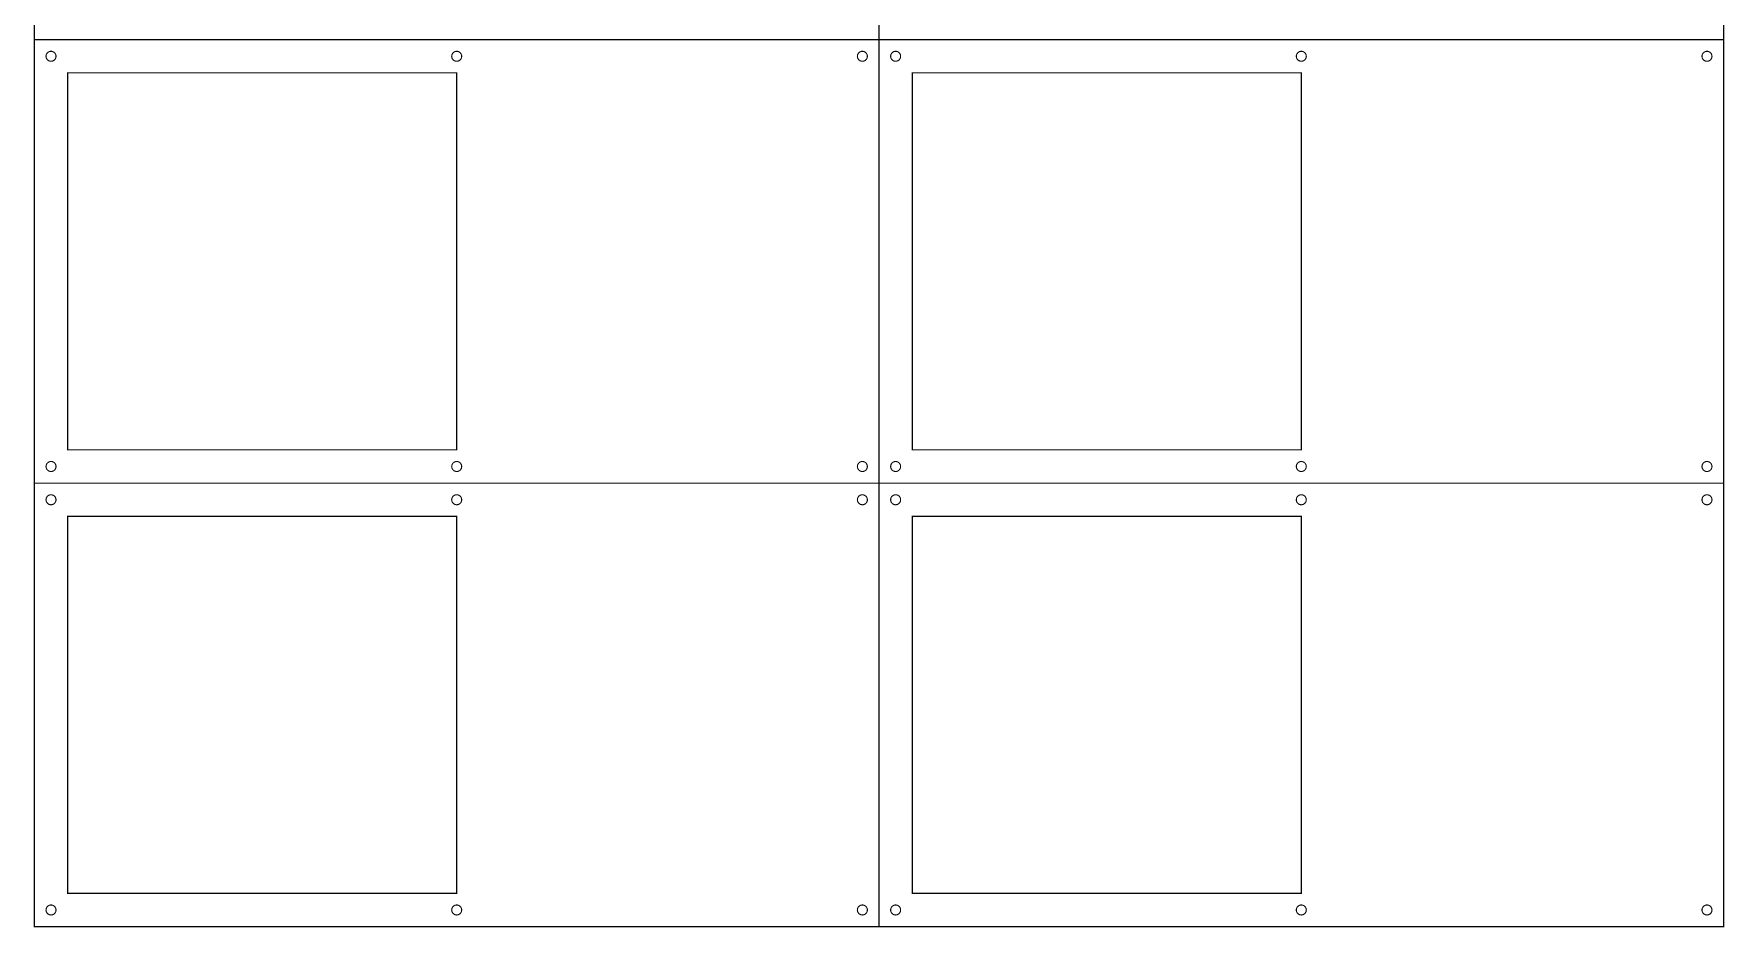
# Model space of a CAD drawing. Extents: x 0 to 508, y 0 to 534.
# Drawn here: x 0 to 508, y 0 to 269 of the extents above; entities that cross this region are included whole.
import ezdxf

# ---------------------------------------------------------------- set-up
doc = ezdxf.new("R2010")
doc.units = 0
doc.layers.get('0').update_dxf_attribs({"linetype": 'CONTINUOUS'})

msp = doc.modelspace()

# ---------------------------------------------------------------- linework, layer by layer
at = {"color": 0, "const_width": 0.35278}
for points in [[(508.178, 400.237), (508.178, 533.588), (254.176, 533.588), (254.176, 0.18669)], [(0.17638, 400.237), (0.17638, 266.888), (508.178, 266.888), (508.178, 400.237), (254.176, 400.237)], [(0.17638, 266.888), (0.17638, 133.537), (508.178, 133.537)], [(0.17638, 133.537), (0.17638, 0.18669), (508.178, 0.18669), (508.178, 266.888)]]:
    msp.add_lwpolyline(points, dxfattribs=at)
at = {"color": 0}
for points, const_width in [([(6.67638, 261.888), (6.67638, 261.849), (6.66862, 261.733), (6.64589, 261.585), (6.60894, 261.442), (6.55849, 261.303), (6.49533, 261.172), (6.42019, 261.049), (6.33382, 260.933), (6.23703, 260.826), (6.13049, 260.729), (6.01503, 260.643), (5.89133, 260.568), (5.76025, 260.506), (5.6224, 260.454), (5.47868, 260.418), (5.32969, 260.394), (5.21468, 260.388), (5.17638, 260.388), (5.13803, 260.388), (5.023, 260.394), (4.87408, 260.418), (4.73031, 260.454), (4.5925, 260.506), (4.46137, 260.568), (4.33768, 260.643), (4.22222, 260.729), (4.11572, 260.826), (4.01888, 260.933), (3.93251, 261.049), (3.85742, 261.172), (3.79422, 261.303), (3.74382, 261.442), (3.70682, 261.585), (3.68408, 261.733), (3.67638, 261.849), (3.67638, 261.888), (3.67638, 261.925), (3.68408, 262.04), (3.70682, 262.189), (3.74382, 262.333), (3.79422, 262.471), (3.85742, 262.603), (3.93251, 262.726), (4.01888, 262.842), (4.11572, 262.947), (4.22222, 263.044), (4.33768, 263.131), (4.46137, 263.206), (4.5925, 263.269), (4.73031, 263.319), (4.87408, 263.357), (5.023, 263.379), (5.13803, 263.388), (5.17638, 263.388), (5.21468, 263.388), (5.32969, 263.379), (5.47868, 263.357), (5.6224, 263.319), (5.76025, 263.269), (5.89133, 263.206), (6.01503, 263.131), (6.13049, 263.044), (6.23703, 262.947), (6.33382, 262.842), (6.42019, 262.726), (6.49533, 262.603), (6.55849, 262.471), (6.60894, 262.333), (6.64589, 262.189), (6.66862, 262.04), (6.67638, 261.925), (6.67638, 261.888)], 0.33333), ([(128.677, 261.888), (128.677, 261.849), (128.669, 261.733), (128.646, 261.585), (128.609, 261.442), (128.559, 261.303), (128.496, 261.172), (128.42, 261.049), (128.334, 260.933), (128.237, 260.826), (128.131, 260.729), (128.015, 260.643), (127.892, 260.568), (127.76, 260.506), (127.623, 260.454), (127.479, 260.418), (127.33, 260.394), (127.215, 260.388), (127.177, 260.388), (127.138, 260.388), (127.023, 260.394), (126.874, 260.418), (126.731, 260.454), (126.593, 260.506), (126.462, 260.568), (126.338, 260.643), (126.222, 260.729), (126.116, 260.826), (126.019, 260.933), (125.933, 261.049), (125.858, 261.172), (125.794, 261.303), (125.744, 261.442), (125.707, 261.585), (125.684, 261.733), (125.677, 261.849), (125.677, 261.888), (125.677, 261.925), (125.684, 262.04), (125.707, 262.189), (125.744, 262.333), (125.794, 262.471), (125.858, 262.603), (125.933, 262.726), (126.019, 262.842), (126.116, 262.947), (126.222, 263.044), (126.338, 263.131), (126.462, 263.206), (126.593, 263.269), (126.731, 263.319), (126.874, 263.357), (127.023, 263.379), (127.138, 263.388), (127.177, 263.388), (127.215, 263.388), (127.33, 263.379), (127.479, 263.357), (127.623, 263.319), (127.76, 263.269), (127.892, 263.206), (128.015, 263.131), (128.131, 263.044), (128.237, 262.947), (128.334, 262.842), (128.42, 262.726), (128.496, 262.603), (128.559, 262.471), (128.609, 262.333), (128.646, 262.189), (128.669, 262.04), (128.677, 261.925), (128.677, 261.888)], 0.33333), ([(250.676, 261.888), (250.676, 261.849), (250.669, 261.733), (250.646, 261.585), (250.61, 261.442), (250.558, 261.303), (250.496, 261.172), (250.421, 261.049), (250.335, 260.933), (250.237, 260.826), (250.131, 260.729), (250.015, 260.643), (249.892, 260.568), (249.761, 260.506), (249.622, 260.454), (249.479, 260.418), (249.331, 260.394), (249.215, 260.388), (249.176, 260.388), (249.139, 260.388), (249.024, 260.394), (248.875, 260.418), (248.731, 260.454), (248.593, 260.506), (248.461, 260.568), (248.338, 260.643), (248.222, 260.729), (248.117, 260.826), (248.019, 260.933), (247.933, 261.049), (247.858, 261.172), (247.794, 261.303), (247.744, 261.442), (247.707, 261.585), (247.685, 261.733), (247.676, 261.849), (247.676, 261.888), (247.676, 261.925), (247.685, 262.04), (247.707, 262.189), (247.744, 262.333), (247.794, 262.471), (247.858, 262.603), (247.933, 262.726), (248.019, 262.842), (248.117, 262.947), (248.222, 263.044), (248.338, 263.131), (248.461, 263.206), (248.593, 263.269), (248.731, 263.319), (248.875, 263.357), (249.024, 263.379), (249.139, 263.388), (249.176, 263.388), (249.215, 263.388), (249.331, 263.379), (249.479, 263.357), (249.622, 263.319), (249.761, 263.269), (249.892, 263.206), (250.015, 263.131), (250.131, 263.044), (250.237, 262.947), (250.335, 262.842), (250.421, 262.726), (250.496, 262.603), (250.558, 262.471), (250.61, 262.333), (250.646, 262.189), (250.669, 262.04), (250.676, 261.925), (250.676, 261.888)], 0.33333), ([(260.676, 261.888), (260.676, 261.849), (260.669, 261.733), (260.646, 261.585), (260.61, 261.442), (260.558, 261.303), (260.496, 261.172), (260.421, 261.049), (260.335, 260.933), (260.237, 260.826), (260.131, 260.729), (260.015, 260.643), (259.892, 260.568), (259.761, 260.506), (259.622, 260.454), (259.479, 260.418), (259.331, 260.394), (259.215, 260.388), (259.176, 260.388), (259.139, 260.388), (259.024, 260.394), (258.875, 260.418), (258.731, 260.454), (258.593, 260.506), (258.463, 260.568), (258.338, 260.643), (258.222, 260.729), (258.117, 260.826), (258.019, 260.933), (257.933, 261.049), (257.858, 261.172), (257.794, 261.303), (257.744, 261.442), (257.707, 261.585), (257.685, 261.733), (257.676, 261.849), (257.676, 261.888), (257.676, 261.925), (257.685, 262.04), (257.707, 262.189), (257.744, 262.333), (257.794, 262.471), (257.858, 262.603), (257.933, 262.726), (258.019, 262.842), (258.117, 262.947), (258.222, 263.044), (258.338, 263.131), (258.463, 263.206), (258.593, 263.269), (258.731, 263.319), (258.875, 263.357), (259.024, 263.379), (259.139, 263.388), (259.176, 263.388), (259.215, 263.388), (259.331, 263.379), (259.479, 263.357), (259.622, 263.319), (259.761, 263.269), (259.892, 263.206), (260.015, 263.131), (260.131, 263.044), (260.237, 262.947), (260.335, 262.842), (260.421, 262.726), (260.496, 262.603), (260.558, 262.471), (260.61, 262.333), (260.646, 262.189), (260.669, 262.04), (260.676, 261.925), (260.676, 261.888)], 0.33333), ([(382.676, 261.888), (382.676, 261.849), (382.669, 261.733), (382.646, 261.585), (382.61, 261.442), (382.56, 261.303), (382.496, 261.172), (382.421, 261.049), (382.335, 260.933), (382.237, 260.826), (382.131, 260.729), (382.015, 260.643), (381.892, 260.568), (381.761, 260.506), (381.624, 260.454), (381.479, 260.418), (381.331, 260.394), (381.215, 260.388), (381.176, 260.388), (381.139, 260.388), (381.024, 260.394), (380.875, 260.418), (380.731, 260.454), (380.593, 260.506), (380.463, 260.568), (380.339, 260.643), (380.222, 260.729), (380.117, 260.826), (380.019, 260.933), (379.933, 261.049), (379.858, 261.172), (379.794, 261.303), (379.744, 261.442), (379.707, 261.585), (379.685, 261.733), (379.676, 261.849), (379.676, 261.888), (379.676, 261.925), (379.685, 262.04), (379.707, 262.189), (379.744, 262.333), (379.794, 262.471), (379.858, 262.603), (379.933, 262.726), (380.019, 262.842), (380.117, 262.947), (380.222, 263.044), (380.339, 263.131), (380.463, 263.206), (380.593, 263.269), (380.731, 263.319), (380.875, 263.357), (381.024, 263.379), (381.139, 263.388), (381.176, 263.388), (381.215, 263.388), (381.331, 263.379), (381.479, 263.357), (381.624, 263.319), (381.761, 263.269), (381.892, 263.206), (382.015, 263.131), (382.131, 263.044), (382.237, 262.947), (382.335, 262.842), (382.421, 262.726), (382.496, 262.603), (382.56, 262.471), (382.61, 262.333), (382.646, 262.189), (382.669, 262.04), (382.676, 261.925), (382.676, 261.888)], 0.33333), ([(504.678, 261.888), (504.678, 261.849), (504.669, 261.733), (504.647, 261.585), (504.61, 261.442), (504.56, 261.303), (504.496, 261.172), (504.421, 261.049), (504.335, 260.933), (504.238, 260.826), (504.132, 260.729), (504.015, 260.643), (503.892, 260.568), (503.761, 260.506), (503.624, 260.454), (503.479, 260.418), (503.331, 260.394), (503.215, 260.388), (503.178, 260.388), (503.139, 260.388), (503.024, 260.394), (502.875, 260.418), (502.731, 260.454), (502.593, 260.506), (502.463, 260.568), (502.339, 260.643), (502.224, 260.729), (502.117, 260.826), (502.019, 260.933), (501.933, 261.049), (501.858, 261.172), (501.794, 261.303), (501.744, 261.442), (501.707, 261.585), (501.685, 261.733), (501.678, 261.849), (501.678, 261.888), (501.678, 261.925), (501.685, 262.04), (501.707, 262.189), (501.744, 262.333), (501.794, 262.471), (501.858, 262.603), (501.933, 262.726), (502.019, 262.842), (502.117, 262.947), (502.224, 263.044), (502.339, 263.131), (502.463, 263.206), (502.593, 263.269), (502.731, 263.319), (502.875, 263.357), (503.024, 263.379), (503.139, 263.388), (503.178, 263.388), (503.215, 263.388), (503.331, 263.379), (503.479, 263.357), (503.624, 263.319), (503.761, 263.269), (503.892, 263.206), (504.015, 263.131), (504.132, 263.044), (504.238, 262.947), (504.335, 262.842), (504.421, 262.726), (504.496, 262.603), (504.56, 262.471), (504.61, 262.333), (504.647, 262.189), (504.669, 262.04), (504.678, 261.925), (504.678, 261.888)], 0.33333), ([(10.1764, 256.888), (127.177, 256.888), (127.177, 143.538), (10.1764, 143.538), (10.1764, 256.888)], 0.35278), ([(264.176, 256.888), (381.176, 256.888), (381.176, 143.538), (264.176, 143.538), (264.176, 256.888)], 0.35278), ([(6.67638, 138.537), (6.67638, 138.499), (6.66862, 138.384), (6.64589, 138.235), (6.60894, 138.091), (6.55849, 137.953), (6.49533, 137.822), (6.42019, 137.698), (6.33382, 137.583), (6.23703, 137.476), (6.13049, 137.379), (6.01503, 137.293), (5.89133, 137.218), (5.76025, 137.155), (5.6224, 137.104), (5.47868, 137.067), (5.32969, 137.045), (5.21468, 137.037), (5.17638, 137.037), (5.13803, 137.037), (5.023, 137.045), (4.87408, 137.067), (4.73031, 137.104), (4.5925, 137.155), (4.46137, 137.218), (4.33768, 137.293), (4.22222, 137.379), (4.11572, 137.476), (4.01888, 137.583), (3.93251, 137.698), (3.85742, 137.822), (3.79422, 137.953), (3.74382, 138.091), (3.70682, 138.235), (3.68408, 138.384), (3.67638, 138.499), (3.67638, 138.537), (3.67638, 138.575), (3.68408, 138.69), (3.70682, 138.839), (3.74382, 138.983), (3.79422, 139.121), (3.85742, 139.251), (3.93251, 139.375), (4.01888, 139.492), (4.11572, 139.597), (4.22222, 139.694), (4.33768, 139.781), (4.46137, 139.856), (4.5925, 139.919), (4.73031, 139.969), (4.87408, 140.007), (5.023, 140.029), (5.13803, 140.038), (5.17638, 140.038), (5.21468, 140.038), (5.32969, 140.029), (5.47868, 140.007), (5.6224, 139.969), (5.76025, 139.919), (5.89133, 139.856), (6.01503, 139.781), (6.13049, 139.694), (6.23703, 139.597), (6.33382, 139.492), (6.42019, 139.375), (6.49533, 139.251), (6.55849, 139.121), (6.60894, 138.983), (6.64589, 138.839), (6.66862, 138.69), (6.67638, 138.575), (6.67638, 138.537)], 0.33333), ([(128.677, 138.537), (128.677, 138.499), (128.669, 138.384), (128.646, 138.235), (128.609, 138.091), (128.559, 137.953), (128.496, 137.822), (128.42, 137.698), (128.334, 137.583), (128.237, 137.476), (128.131, 137.379), (128.015, 137.293), (127.892, 137.218), (127.76, 137.155), (127.623, 137.104), (127.479, 137.067), (127.33, 137.045), (127.215, 137.037), (127.177, 137.037), (127.138, 137.037), (127.023, 137.045), (126.874, 137.067), (126.731, 137.104), (126.593, 137.155), (126.462, 137.218), (126.338, 137.293), (126.222, 137.379), (126.116, 137.476), (126.019, 137.583), (125.933, 137.698), (125.858, 137.822), (125.794, 137.953), (125.744, 138.091), (125.707, 138.235), (125.684, 138.384), (125.677, 138.499), (125.677, 138.537), (125.677, 138.575), (125.684, 138.69), (125.707, 138.839), (125.744, 138.983), (125.794, 139.121), (125.858, 139.251), (125.933, 139.375), (126.019, 139.492), (126.116, 139.597), (126.222, 139.694), (126.338, 139.781), (126.462, 139.856), (126.593, 139.919), (126.731, 139.969), (126.874, 140.007), (127.023, 140.029), (127.138, 140.038), (127.177, 140.038), (127.215, 140.038), (127.33, 140.029), (127.479, 140.007), (127.623, 139.969), (127.76, 139.919), (127.892, 139.856), (128.015, 139.781), (128.131, 139.694), (128.237, 139.597), (128.334, 139.492), (128.42, 139.375), (128.496, 139.251), (128.559, 139.121), (128.609, 138.983), (128.646, 138.839), (128.669, 138.69), (128.677, 138.575), (128.677, 138.537)], 0.33333), ([(250.676, 138.537), (250.676, 138.499), (250.669, 138.384), (250.646, 138.235), (250.61, 138.091), (250.558, 137.953), (250.496, 137.822), (250.421, 137.698), (250.335, 137.583), (250.237, 137.476), (250.131, 137.379), (250.015, 137.293), (249.892, 137.218), (249.761, 137.155), (249.622, 137.104), (249.479, 137.067), (249.331, 137.045), (249.215, 137.037), (249.176, 137.037), (249.139, 137.037), (249.024, 137.045), (248.875, 137.067), (248.731, 137.104), (248.593, 137.155), (248.461, 137.218), (248.338, 137.293), (248.222, 137.379), (248.117, 137.476), (248.019, 137.583), (247.933, 137.698), (247.858, 137.822), (247.794, 137.953), (247.744, 138.091), (247.707, 138.235), (247.685, 138.384), (247.676, 138.499), (247.676, 138.537), (247.676, 138.575), (247.685, 138.69), (247.707, 138.839), (247.744, 138.983), (247.794, 139.121), (247.858, 139.251), (247.933, 139.375), (248.019, 139.492), (248.117, 139.597), (248.222, 139.694), (248.338, 139.781), (248.461, 139.856), (248.593, 139.919), (248.731, 139.969), (248.875, 140.007), (249.024, 140.029), (249.139, 140.038), (249.176, 140.038), (249.215, 140.038), (249.331, 140.029), (249.479, 140.007), (249.622, 139.969), (249.761, 139.919), (249.892, 139.856), (250.015, 139.781), (250.131, 139.694), (250.237, 139.597), (250.335, 139.492), (250.421, 139.375), (250.496, 139.251), (250.558, 139.121), (250.61, 138.983), (250.646, 138.839), (250.669, 138.69), (250.676, 138.575), (250.676, 138.537)], 0.33333), ([(260.676, 138.537), (260.676, 138.499), (260.669, 138.384), (260.646, 138.235), (260.61, 138.091), (260.558, 137.953), (260.496, 137.822), (260.421, 137.698), (260.335, 137.583), (260.237, 137.476), (260.131, 137.379), (260.015, 137.293), (259.892, 137.218), (259.761, 137.155), (259.622, 137.104), (259.479, 137.067), (259.331, 137.045), (259.215, 137.037), (259.176, 137.037), (259.139, 137.037), (259.024, 137.045), (258.875, 137.067), (258.731, 137.104), (258.593, 137.155), (258.463, 137.218), (258.338, 137.293), (258.222, 137.379), (258.117, 137.476), (258.019, 137.583), (257.933, 137.698), (257.858, 137.822), (257.794, 137.953), (257.744, 138.091), (257.707, 138.235), (257.685, 138.384), (257.676, 138.499), (257.676, 138.537), (257.676, 138.575), (257.685, 138.69), (257.707, 138.839), (257.744, 138.983), (257.794, 139.121), (257.858, 139.251), (257.933, 139.375), (258.019, 139.492), (258.117, 139.597), (258.222, 139.694), (258.338, 139.781), (258.463, 139.856), (258.593, 139.919), (258.731, 139.969), (258.875, 140.007), (259.024, 140.029), (259.139, 140.038), (259.176, 140.038), (259.215, 140.038), (259.331, 140.029), (259.479, 140.007), (259.622, 139.969), (259.761, 139.919), (259.892, 139.856), (260.015, 139.781), (260.131, 139.694), (260.237, 139.597), (260.335, 139.492), (260.421, 139.375), (260.496, 139.251), (260.558, 139.121), (260.61, 138.983), (260.646, 138.839), (260.669, 138.69), (260.676, 138.575), (260.676, 138.537)], 0.33333), ([(382.676, 138.537), (382.676, 138.499), (382.669, 138.384), (382.646, 138.235), (382.61, 138.091), (382.56, 137.953), (382.496, 137.822), (382.421, 137.698), (382.335, 137.583), (382.237, 137.476), (382.131, 137.379), (382.015, 137.293), (381.892, 137.218), (381.761, 137.155), (381.624, 137.104), (381.479, 137.067), (381.331, 137.045), (381.215, 137.037), (381.176, 137.037), (381.139, 137.037), (381.024, 137.045), (380.875, 137.067), (380.731, 137.104), (380.593, 137.155), (380.463, 137.218), (380.339, 137.293), (380.222, 137.379), (380.117, 137.476), (380.019, 137.583), (379.933, 137.698), (379.858, 137.822), (379.794, 137.953), (379.744, 138.091), (379.707, 138.235), (379.685, 138.384), (379.676, 138.499), (379.676, 138.537), (379.676, 138.575), (379.685, 138.69), (379.707, 138.839), (379.744, 138.983), (379.794, 139.121), (379.858, 139.251), (379.933, 139.375), (380.019, 139.492), (380.117, 139.597), (380.222, 139.694), (380.339, 139.781), (380.463, 139.856), (380.593, 139.919), (380.731, 139.969), (380.875, 140.007), (381.024, 140.029), (381.139, 140.038), (381.176, 140.038), (381.215, 140.038), (381.331, 140.029), (381.479, 140.007), (381.624, 139.969), (381.761, 139.919), (381.892, 139.856), (382.015, 139.781), (382.131, 139.694), (382.237, 139.597), (382.335, 139.492), (382.421, 139.375), (382.496, 139.251), (382.56, 139.121), (382.61, 138.983), (382.646, 138.839), (382.669, 138.69), (382.676, 138.575), (382.676, 138.537)], 0.33333), ([(504.678, 138.537), (504.678, 138.499), (504.669, 138.384), (504.647, 138.235), (504.61, 138.091), (504.56, 137.953), (504.496, 137.822), (504.421, 137.698), (504.335, 137.583), (504.238, 137.476), (504.132, 137.379), (504.015, 137.293), (503.892, 137.218), (503.761, 137.155), (503.624, 137.104), (503.479, 137.067), (503.331, 137.045), (503.215, 137.037), (503.178, 137.037), (503.139, 137.037), (503.024, 137.045), (502.875, 137.067), (502.731, 137.104), (502.593, 137.155), (502.463, 137.218), (502.339, 137.293), (502.224, 137.379), (502.117, 137.476), (502.019, 137.583), (501.933, 137.698), (501.858, 137.822), (501.794, 137.953), (501.744, 138.091), (501.707, 138.235), (501.685, 138.384), (501.678, 138.499), (501.678, 138.537), (501.678, 138.575), (501.685, 138.69), (501.707, 138.839), (501.744, 138.983), (501.794, 139.121), (501.858, 139.251), (501.933, 139.375), (502.019, 139.492), (502.117, 139.597), (502.224, 139.694), (502.339, 139.781), (502.463, 139.856), (502.593, 139.919), (502.731, 139.969), (502.875, 140.007), (503.024, 140.029), (503.139, 140.038), (503.178, 140.038), (503.215, 140.038), (503.331, 140.029), (503.479, 140.007), (503.624, 139.969), (503.761, 139.919), (503.892, 139.856), (504.015, 139.781), (504.132, 139.694), (504.238, 139.597), (504.335, 139.492), (504.421, 139.375), (504.496, 139.251), (504.56, 139.121), (504.61, 138.983), (504.647, 138.839), (504.669, 138.69), (504.678, 138.575), (504.678, 138.537)], 0.33333), ([(6.67638, 128.537), (6.67638, 128.498), (6.66862, 128.383), (6.64589, 128.235), (6.60894, 128.091), (6.55849, 127.953), (6.49533, 127.822), (6.42019, 127.698), (6.33382, 127.583), (6.23703, 127.476), (6.13049, 127.379), (6.01503, 127.293), (5.89133, 127.218), (5.76025, 127.155), (5.6224, 127.104), (5.47868, 127.067), (5.32969, 127.045), (5.21468, 127.037), (5.17638, 127.037), (5.13803, 127.037), (5.023, 127.045), (4.87408, 127.067), (4.73031, 127.104), (4.5925, 127.155), (4.46137, 127.218), (4.33768, 127.293), (4.22222, 127.379), (4.11572, 127.476), (4.01888, 127.583), (3.93251, 127.698), (3.85742, 127.822), (3.79422, 127.953), (3.74382, 128.091), (3.70682, 128.235), (3.68408, 128.383), (3.67638, 128.498), (3.67638, 128.537), (3.67638, 128.575), (3.68408, 128.69), (3.70682, 128.839), (3.74382, 128.983), (3.79422, 129.121), (3.85742, 129.252), (3.93251, 129.376), (4.01888, 129.491), (4.11572, 129.597), (4.22222, 129.694), (4.33768, 129.781), (4.46137, 129.856), (4.5925, 129.919), (4.73031, 129.969), (4.87408, 130.006), (5.023, 130.029), (5.13803, 130.037), (5.17638, 130.037), (5.21468, 130.037), (5.32969, 130.029), (5.47868, 130.006), (5.6224, 129.969), (5.76025, 129.919), (5.89133, 129.856), (6.01503, 129.781), (6.13049, 129.694), (6.23703, 129.597), (6.33382, 129.491), (6.42019, 129.376), (6.49533, 129.252), (6.55849, 129.121), (6.60894, 128.983), (6.64589, 128.839), (6.66862, 128.69), (6.67638, 128.575), (6.67638, 128.537)], 0.33333), ([(128.677, 128.537), (128.677, 128.498), (128.669, 128.383), (128.646, 128.235), (128.609, 128.091), (128.559, 127.953), (128.496, 127.822), (128.42, 127.698), (128.334, 127.583), (128.237, 127.476), (128.131, 127.379), (128.015, 127.293), (127.892, 127.218), (127.76, 127.155), (127.623, 127.104), (127.479, 127.067), (127.33, 127.045), (127.215, 127.037), (127.177, 127.037), (127.138, 127.037), (127.023, 127.045), (126.874, 127.067), (126.731, 127.104), (126.593, 127.155), (126.462, 127.218), (126.338, 127.293), (126.222, 127.379), (126.116, 127.476), (126.019, 127.583), (125.933, 127.698), (125.858, 127.822), (125.794, 127.953), (125.744, 128.091), (125.707, 128.235), (125.684, 128.383), (125.677, 128.498), (125.677, 128.537), (125.677, 128.575), (125.684, 128.69), (125.707, 128.839), (125.744, 128.983), (125.794, 129.121), (125.858, 129.252), (125.933, 129.376), (126.019, 129.491), (126.116, 129.597), (126.222, 129.694), (126.338, 129.781), (126.462, 129.856), (126.593, 129.919), (126.731, 129.969), (126.874, 130.006), (127.023, 130.029), (127.138, 130.037), (127.177, 130.037), (127.215, 130.037), (127.33, 130.029), (127.479, 130.006), (127.623, 129.969), (127.76, 129.919), (127.892, 129.856), (128.015, 129.781), (128.131, 129.694), (128.237, 129.597), (128.334, 129.491), (128.42, 129.376), (128.496, 129.252), (128.559, 129.121), (128.609, 128.983), (128.646, 128.839), (128.669, 128.69), (128.677, 128.575), (128.677, 128.537)], 0.33333), ([(250.676, 128.537), (250.676, 128.498), (250.669, 128.383), (250.646, 128.235), (250.61, 128.091), (250.558, 127.953), (250.496, 127.822), (250.421, 127.698), (250.335, 127.583), (250.237, 127.476), (250.131, 127.379), (250.015, 127.293), (249.892, 127.218), (249.761, 127.155), (249.622, 127.104), (249.479, 127.067), (249.331, 127.045), (249.215, 127.037), (249.176, 127.037), (249.139, 127.037), (249.024, 127.045), (248.875, 127.067), (248.731, 127.104), (248.593, 127.155), (248.461, 127.218), (248.338, 127.293), (248.222, 127.379), (248.117, 127.476), (248.019, 127.583), (247.933, 127.698), (247.858, 127.822), (247.794, 127.953), (247.744, 128.091), (247.707, 128.235), (247.685, 128.383), (247.676, 128.498), (247.676, 128.537), (247.676, 128.575), (247.685, 128.69), (247.707, 128.839), (247.744, 128.983), (247.794, 129.121), (247.858, 129.252), (247.933, 129.376), (248.019, 129.491), (248.117, 129.597), (248.222, 129.694), (248.338, 129.781), (248.461, 129.856), (248.593, 129.919), (248.731, 129.969), (248.875, 130.006), (249.024, 130.029), (249.139, 130.037), (249.176, 130.037), (249.215, 130.037), (249.331, 130.029), (249.479, 130.006), (249.622, 129.969), (249.761, 129.919), (249.892, 129.856), (250.015, 129.781), (250.131, 129.694), (250.237, 129.597), (250.335, 129.491), (250.421, 129.376), (250.496, 129.252), (250.558, 129.121), (250.61, 128.983), (250.646, 128.839), (250.669, 128.69), (250.676, 128.575), (250.676, 128.537)], 0.33333), ([(260.676, 128.537), (260.676, 128.498), (260.669, 128.383), (260.646, 128.235), (260.61, 128.091), (260.558, 127.953), (260.496, 127.822), (260.421, 127.698), (260.335, 127.583), (260.237, 127.476), (260.131, 127.379), (260.015, 127.293), (259.892, 127.218), (259.761, 127.155), (259.622, 127.104), (259.479, 127.067), (259.331, 127.045), (259.215, 127.037), (259.176, 127.037), (259.139, 127.037), (259.024, 127.045), (258.875, 127.067), (258.731, 127.104), (258.593, 127.155), (258.463, 127.218), (258.338, 127.293), (258.222, 127.379), (258.117, 127.476), (258.019, 127.583), (257.933, 127.698), (257.858, 127.822), (257.794, 127.953), (257.744, 128.091), (257.707, 128.235), (257.685, 128.383), (257.676, 128.498), (257.676, 128.537), (257.676, 128.575), (257.685, 128.69), (257.707, 128.839), (257.744, 128.983), (257.794, 129.121), (257.858, 129.252), (257.933, 129.376), (258.019, 129.491), (258.117, 129.597), (258.222, 129.694), (258.338, 129.781), (258.463, 129.856), (258.593, 129.919), (258.731, 129.969), (258.875, 130.006), (259.024, 130.029), (259.139, 130.037), (259.176, 130.037), (259.215, 130.037), (259.331, 130.029), (259.479, 130.006), (259.622, 129.969), (259.761, 129.919), (259.892, 129.856), (260.015, 129.781), (260.131, 129.694), (260.237, 129.597), (260.335, 129.491), (260.421, 129.376), (260.496, 129.252), (260.558, 129.121), (260.61, 128.983), (260.646, 128.839), (260.669, 128.69), (260.676, 128.575), (260.676, 128.537)], 0.33333), ([(382.676, 128.537), (382.676, 128.498), (382.669, 128.383), (382.646, 128.235), (382.61, 128.091), (382.56, 127.953), (382.496, 127.822), (382.421, 127.698), (382.335, 127.583), (382.237, 127.476), (382.131, 127.379), (382.015, 127.293), (381.892, 127.218), (381.761, 127.155), (381.624, 127.104), (381.479, 127.067), (381.331, 127.045), (381.215, 127.037), (381.176, 127.037), (381.139, 127.037), (381.024, 127.045), (380.875, 127.067), (380.731, 127.104), (380.593, 127.155), (380.463, 127.218), (380.339, 127.293), (380.222, 127.379), (380.117, 127.476), (380.019, 127.583), (379.933, 127.698), (379.858, 127.822), (379.794, 127.953), (379.744, 128.091), (379.707, 128.235), (379.685, 128.383), (379.676, 128.498), (379.676, 128.537), (379.676, 128.575), (379.685, 128.69), (379.707, 128.839), (379.744, 128.983), (379.794, 129.121), (379.858, 129.252), (379.933, 129.376), (380.019, 129.491), (380.117, 129.597), (380.222, 129.694), (380.339, 129.781), (380.463, 129.856), (380.593, 129.919), (380.731, 129.969), (380.875, 130.006), (381.024, 130.029), (381.139, 130.037), (381.176, 130.037), (381.215, 130.037), (381.331, 130.029), (381.479, 130.006), (381.624, 129.969), (381.761, 129.919), (381.892, 129.856), (382.015, 129.781), (382.131, 129.694), (382.237, 129.597), (382.335, 129.491), (382.421, 129.376), (382.496, 129.252), (382.56, 129.121), (382.61, 128.983), (382.646, 128.839), (382.669, 128.69), (382.676, 128.575), (382.676, 128.537)], 0.33333), ([(504.678, 128.537), (504.678, 128.498), (504.669, 128.383), (504.647, 128.235), (504.61, 128.091), (504.56, 127.953), (504.496, 127.822), (504.421, 127.698), (504.335, 127.583), (504.238, 127.476), (504.132, 127.379), (504.015, 127.293), (503.892, 127.218), (503.761, 127.155), (503.624, 127.104), (503.479, 127.067), (503.331, 127.045), (503.215, 127.037), (503.178, 127.037), (503.139, 127.037), (503.024, 127.045), (502.875, 127.067), (502.731, 127.104), (502.593, 127.155), (502.463, 127.218), (502.339, 127.293), (502.224, 127.379), (502.117, 127.476), (502.019, 127.583), (501.933, 127.698), (501.858, 127.822), (501.794, 127.953), (501.744, 128.091), (501.707, 128.235), (501.685, 128.383), (501.678, 128.498), (501.678, 128.537), (501.678, 128.575), (501.685, 128.69), (501.707, 128.839), (501.744, 128.983), (501.794, 129.121), (501.858, 129.252), (501.933, 129.376), (502.019, 129.491), (502.117, 129.597), (502.224, 129.694), (502.339, 129.781), (502.463, 129.856), (502.593, 129.919), (502.731, 129.969), (502.875, 130.006), (503.024, 130.029), (503.139, 130.037), (503.178, 130.037), (503.215, 130.037), (503.331, 130.029), (503.479, 130.006), (503.624, 129.969), (503.761, 129.919), (503.892, 129.856), (504.015, 129.781), (504.132, 129.694), (504.238, 129.597), (504.335, 129.491), (504.421, 129.376), (504.496, 129.252), (504.56, 129.121), (504.61, 128.983), (504.647, 128.839), (504.669, 128.69), (504.678, 128.575), (504.678, 128.537)], 0.33333), ([(10.1764, 123.537), (127.177, 123.537), (127.177, 10.1867), (10.1764, 10.1867), (10.1764, 123.537)], 0.35278), ([(264.176, 123.537), (381.176, 123.537), (381.176, 10.1867), (264.176, 10.1867), (264.176, 123.537)], 0.35278), ([(6.67638, 5.18668), (6.67638, 5.14839), (6.66862, 5.03336), (6.64589, 4.88439), (6.60894, 4.74067), (6.55849, 4.60281), (6.49533, 4.47174), (6.42019, 4.34804), (6.33382, 4.23258), (6.23703, 4.12603), (6.13049, 4.02924), (6.01503, 3.94287), (5.89133, 3.86774), (5.76025, 3.80458), (5.6224, 3.75412), (5.47868, 3.71718), (5.32969, 3.69444), (5.21468, 3.68668), (5.17638, 3.68668), (5.13803, 3.68668), (5.023, 3.69444), (4.87408, 3.71718), (4.73031, 3.75412), (4.5925, 3.80458), (4.46137, 3.86774), (4.33768, 3.94287), (4.22222, 4.02924), (4.11572, 4.12603), (4.01888, 4.23258), (3.93251, 4.34804), (3.85742, 4.47174), (3.79422, 4.60281), (3.74382, 4.74067), (3.70682, 4.88439), (3.68408, 5.03336), (3.67638, 5.14839), (3.67638, 5.18668), (3.67638, 5.22504), (3.68408, 5.34006), (3.70682, 5.48899), (3.74382, 5.63276), (3.79422, 5.77056), (3.85742, 5.90169), (3.93251, 6.02539), (4.01888, 6.14085), (4.11572, 6.24735), (4.22222, 6.34418), (4.33768, 6.43056), (4.46137, 6.50564), (4.5925, 6.56885), (4.73031, 6.61925), (4.87408, 6.65625), (5.023, 6.67899), (5.13803, 6.68668), (5.17638, 6.68668), (5.21468, 6.68668), (5.32969, 6.67899), (5.47868, 6.65625), (5.6224, 6.61925), (5.76025, 6.56885), (5.89133, 6.50564), (6.01503, 6.43056), (6.13049, 6.34418), (6.23703, 6.24735), (6.33382, 6.14085), (6.42019, 6.02539), (6.49533, 5.90169), (6.55849, 5.77056), (6.60894, 5.63276), (6.64589, 5.48899), (6.66862, 5.34006), (6.67638, 5.22504), (6.67638, 5.18668)], 0.33333), ([(128.677, 5.18668), (128.677, 5.14839), (128.669, 5.03336), (128.646, 4.88439), (128.609, 4.74067), (128.559, 4.60281), (128.496, 4.47174), (128.42, 4.34804), (128.334, 4.23258), (128.237, 4.12603), (128.131, 4.02924), (128.015, 3.94287), (127.892, 3.86774), (127.76, 3.80458), (127.623, 3.75412), (127.479, 3.71718), (127.33, 3.69444), (127.215, 3.68668), (127.177, 3.68668), (127.138, 3.68668), (127.023, 3.69444), (126.874, 3.71718), (126.731, 3.75412), (126.593, 3.80458), (126.462, 3.86774), (126.338, 3.94287), (126.222, 4.02924), (126.116, 4.12603), (126.019, 4.23258), (125.933, 4.34804), (125.858, 4.47174), (125.794, 4.60281), (125.744, 4.74067), (125.707, 4.88439), (125.684, 5.03336), (125.677, 5.14839), (125.677, 5.18668), (125.677, 5.22504), (125.684, 5.34006), (125.707, 5.48899), (125.744, 5.63276), (125.794, 5.77056), (125.858, 5.90169), (125.933, 6.02539), (126.019, 6.14085), (126.116, 6.24735), (126.222, 6.34418), (126.338, 6.43056), (126.462, 6.50564), (126.593, 6.56885), (126.731, 6.61925), (126.874, 6.65625), (127.023, 6.67899), (127.138, 6.68668), (127.177, 6.68668), (127.215, 6.68668), (127.33, 6.67899), (127.479, 6.65625), (127.623, 6.61925), (127.76, 6.56885), (127.892, 6.50564), (128.015, 6.43056), (128.131, 6.34418), (128.237, 6.24735), (128.334, 6.14085), (128.42, 6.02539), (128.496, 5.90169), (128.559, 5.77056), (128.609, 5.63276), (128.646, 5.48899), (128.669, 5.34006), (128.677, 5.22504), (128.677, 5.18668)], 0.33333), ([(250.676, 5.18668), (250.676, 5.14839), (250.669, 5.03336), (250.646, 4.88439), (250.61, 4.74067), (250.558, 4.60281), (250.496, 4.47174), (250.421, 4.34804), (250.335, 4.23258), (250.237, 4.12603), (250.131, 4.02924), (250.015, 3.94287), (249.892, 3.86774), (249.761, 3.80458), (249.622, 3.75412), (249.479, 3.71718), (249.331, 3.69444), (249.215, 3.68668), (249.176, 3.68668), (249.139, 3.68668), (249.024, 3.69444), (248.875, 3.71718), (248.731, 3.75412), (248.593, 3.80458), (248.461, 3.86774), (248.338, 3.94287), (248.222, 4.02924), (248.117, 4.12603), (248.019, 4.23258), (247.933, 4.34804), (247.858, 4.47174), (247.794, 4.60281), (247.744, 4.74067), (247.707, 4.88439), (247.685, 5.03336), (247.676, 5.14839), (247.676, 5.18668), (247.676, 5.22504), (247.685, 5.34006), (247.707, 5.48899), (247.744, 5.63276), (247.794, 5.77056), (247.858, 5.90169), (247.933, 6.02539), (248.019, 6.14085), (248.117, 6.24735), (248.222, 6.34418), (248.338, 6.43056), (248.461, 6.50564), (248.593, 6.56885), (248.731, 6.61925), (248.875, 6.65625), (249.024, 6.67899), (249.139, 6.68668), (249.176, 6.68668), (249.215, 6.68668), (249.331, 6.67899), (249.479, 6.65625), (249.622, 6.61925), (249.761, 6.56885), (249.892, 6.50564), (250.015, 6.43056), (250.131, 6.34418), (250.237, 6.24735), (250.335, 6.14085), (250.421, 6.02539), (250.496, 5.90169), (250.558, 5.77056), (250.61, 5.63276), (250.646, 5.48899), (250.669, 5.34006), (250.676, 5.22504), (250.676, 5.18668)], 0.33333), ([(260.676, 5.18668), (260.676, 5.14839), (260.669, 5.03336), (260.646, 4.88439), (260.61, 4.74067), (260.558, 4.60281), (260.496, 4.47174), (260.421, 4.34804), (260.335, 4.23258), (260.237, 4.12603), (260.131, 4.02924), (260.015, 3.94287), (259.892, 3.86774), (259.761, 3.80458), (259.622, 3.75412), (259.479, 3.71718), (259.331, 3.69444), (259.215, 3.68668), (259.176, 3.68668), (259.139, 3.68668), (259.024, 3.69444), (258.875, 3.71718), (258.731, 3.75412), (258.593, 3.80458), (258.463, 3.86774), (258.338, 3.94287), (258.222, 4.02924), (258.117, 4.12603), (258.019, 4.23258), (257.933, 4.34804), (257.858, 4.47174), (257.794, 4.60281), (257.744, 4.74067), (257.707, 4.88439), (257.685, 5.03336), (257.676, 5.14839), (257.676, 5.18668), (257.676, 5.22504), (257.685, 5.34006), (257.707, 5.48899), (257.744, 5.63276), (257.794, 5.77056), (257.858, 5.90169), (257.933, 6.02539), (258.019, 6.14085), (258.117, 6.24735), (258.222, 6.34418), (258.338, 6.43056), (258.463, 6.50564), (258.593, 6.56885), (258.731, 6.61925), (258.875, 6.65625), (259.024, 6.67899), (259.139, 6.68668), (259.176, 6.68668), (259.215, 6.68668), (259.331, 6.67899), (259.479, 6.65625), (259.622, 6.61925), (259.761, 6.56885), (259.892, 6.50564), (260.015, 6.43056), (260.131, 6.34418), (260.237, 6.24735), (260.335, 6.14085), (260.421, 6.02539), (260.496, 5.90169), (260.558, 5.77056), (260.61, 5.63276), (260.646, 5.48899), (260.669, 5.34006), (260.676, 5.22504), (260.676, 5.18668)], 0.33333), ([(382.676, 5.18668), (382.676, 5.14839), (382.669, 5.03336), (382.646, 4.88439), (382.61, 4.74067), (382.56, 4.60281), (382.496, 4.47174), (382.421, 4.34804), (382.335, 4.23258), (382.237, 4.12603), (382.131, 4.02924), (382.015, 3.94287), (381.892, 3.86774), (381.761, 3.80458), (381.624, 3.75412), (381.479, 3.71718), (381.331, 3.69444), (381.215, 3.68668), (381.176, 3.68668), (381.139, 3.68668), (381.024, 3.69444), (380.875, 3.71718), (380.731, 3.75412), (380.593, 3.80458), (380.463, 3.86774), (380.339, 3.94287), (380.222, 4.02924), (380.117, 4.12603), (380.019, 4.23258), (379.933, 4.34804), (379.858, 4.47174), (379.794, 4.60281), (379.744, 4.74067), (379.707, 4.88439), (379.685, 5.03336), (379.676, 5.14839), (379.676, 5.18668), (379.676, 5.22504), (379.685, 5.34006), (379.707, 5.48899), (379.744, 5.63276), (379.794, 5.77056), (379.858, 5.90169), (379.933, 6.02539), (380.019, 6.14085), (380.117, 6.24735), (380.222, 6.34418), (380.339, 6.43056), (380.463, 6.50564), (380.593, 6.56885), (380.731, 6.61925), (380.875, 6.65625), (381.024, 6.67899), (381.139, 6.68668), (381.176, 6.68668), (381.215, 6.68668), (381.331, 6.67899), (381.479, 6.65625), (381.624, 6.61925), (381.761, 6.56885), (381.892, 6.50564), (382.015, 6.43056), (382.131, 6.34418), (382.237, 6.24735), (382.335, 6.14085), (382.421, 6.02539), (382.496, 5.90169), (382.56, 5.77056), (382.61, 5.63276), (382.646, 5.48899), (382.669, 5.34006), (382.676, 5.22504), (382.676, 5.18668)], 0.33333), ([(504.678, 5.18668), (504.678, 5.14839), (504.669, 5.03336), (504.647, 4.88439), (504.61, 4.74067), (504.56, 4.60281), (504.496, 4.47174), (504.421, 4.34804), (504.335, 4.23258), (504.238, 4.12603), (504.132, 4.02924), (504.015, 3.94287), (503.892, 3.86774), (503.761, 3.80458), (503.624, 3.75412), (503.479, 3.71718), (503.331, 3.69444), (503.215, 3.68668), (503.178, 3.68668), (503.139, 3.68668), (503.024, 3.69444), (502.875, 3.71718), (502.731, 3.75412), (502.593, 3.80458), (502.463, 3.86774), (502.339, 3.94287), (502.224, 4.02924), (502.117, 4.12603), (502.019, 4.23258), (501.933, 4.34804), (501.858, 4.47174), (501.794, 4.60281), (501.744, 4.74067), (501.707, 4.88439), (501.685, 5.03336), (501.678, 5.14839), (501.678, 5.18668), (501.678, 5.22504), (501.685, 5.34006), (501.707, 5.48899), (501.744, 5.63276), (501.794, 5.77056), (501.858, 5.90169), (501.933, 6.02539), (502.019, 6.14085), (502.117, 6.24735), (502.224, 6.34418), (502.339, 6.43056), (502.463, 6.50564), (502.593, 6.56885), (502.731, 6.61925), (502.875, 6.65625), (503.024, 6.67899), (503.139, 6.68668), (503.178, 6.68668), (503.215, 6.68668), (503.331, 6.67899), (503.479, 6.65625), (503.624, 6.61925), (503.761, 6.56885), (503.892, 6.50564), (504.015, 6.43056), (504.132, 6.34418), (504.238, 6.24735), (504.335, 6.14085), (504.421, 6.02539), (504.496, 5.90169), (504.56, 5.77056), (504.61, 5.63276), (504.647, 5.48899), (504.669, 5.34006), (504.678, 5.22504), (504.678, 5.18668)], 0.33333)]:
    msp.add_lwpolyline(points, close=True, dxfattribs=dict(at, const_width=const_width))

doc.saveas('drawing.dxf')
